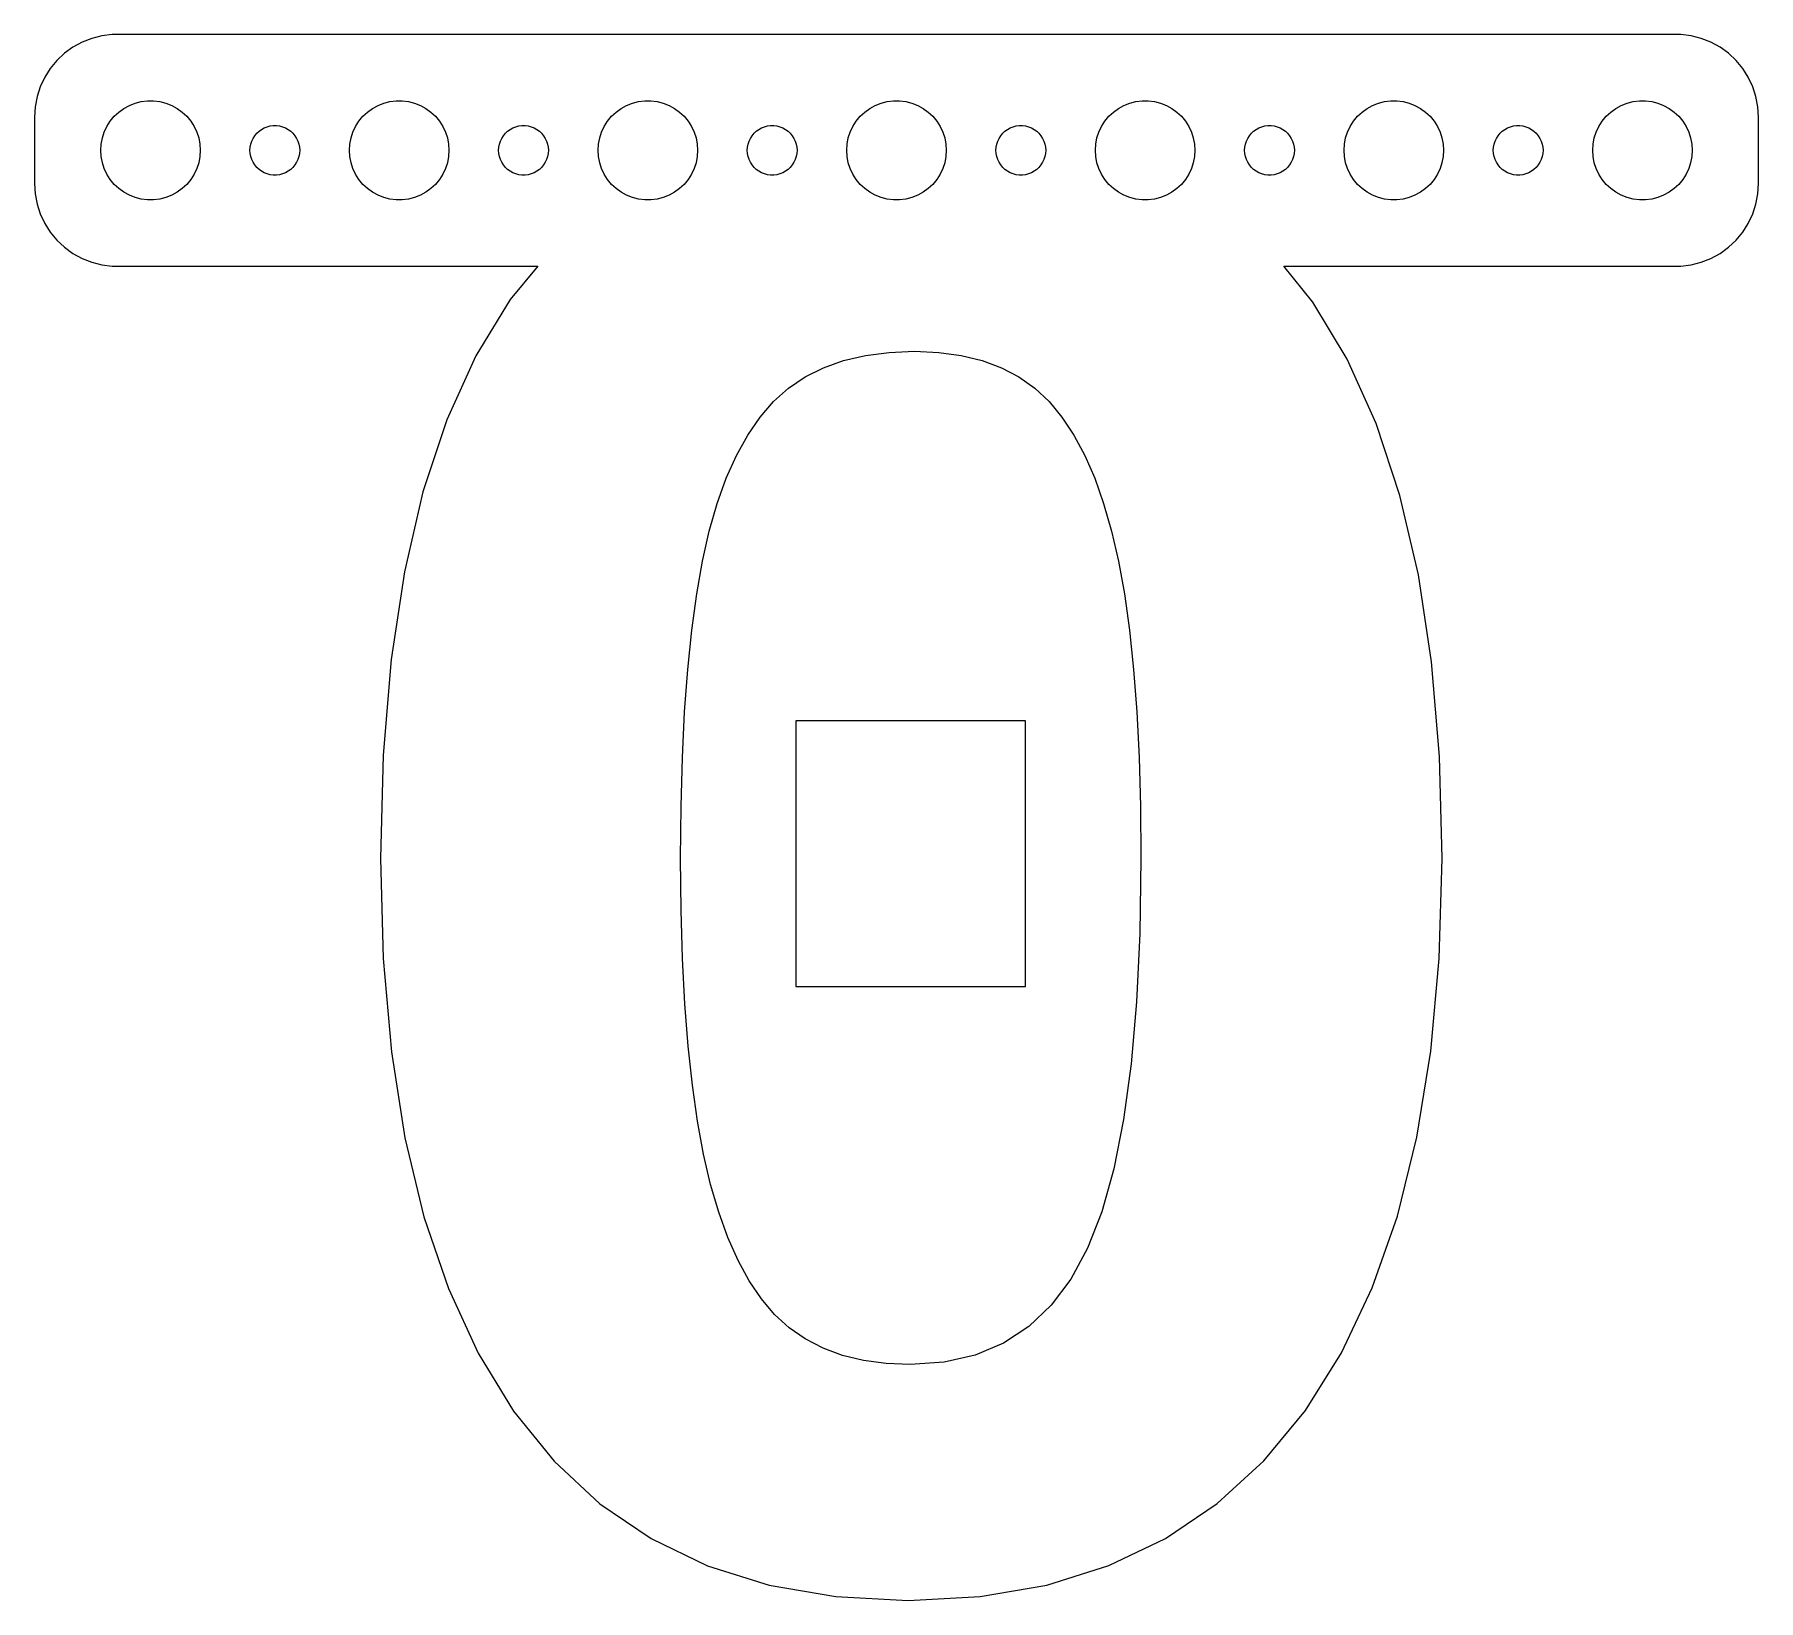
# Model space of a CAD drawing. Header units: metres. Extents: x -52 to 52, y -88 to 7.
import ezdxf

# ---------------------------------------------------------------- set-up
doc = ezdxf.new("R2010")
doc.units = ezdxf.units.M

msp = doc.modelspace()

# ---------------------------------------------------------------- linework, layer by layer
for p, q in [((-49.1289, 6.52412), (-49.6791, 6.22163)), ((-48.5451, 6.75528), (-49.1289, 6.52412)), ((-47.9369, 6.91142), (-48.5451, 6.75528)), ((-47.3139, 6.99013), (-47.9369, 6.91142)), ((47.3139, 6.99013), (-47.3139, 6.99013)), ((47.9369, 6.91142), (47.3139, 6.99013)), ((48.5451, 6.75528), (47.9369, 6.91142)), ((49.1289, 6.52412), (48.5451, 6.75528)), ((49.6791, 6.22163), (49.1289, 6.52412)), ((-50.6448, 5.42273), (-51.0451, 4.93892)), ((-50.1871, 5.85255), (-50.6448, 5.42273)), ((-49.6791, 6.22163), (-50.1871, 5.85255)), ((50.1871, 5.85255), (49.6791, 6.22163)), ((50.6448, 5.42273), (50.1871, 5.85255)), ((51.0451, 4.93892), (50.6448, 5.42273)), ((-51.3815, 4.40877), (-51.6489, 3.84062)), ((-51.0451, 4.93892), (-51.3815, 4.40877)), ((51.3815, 4.40877), (51.0451, 4.93892)), ((51.6489, 3.84062), (51.3815, 4.40877)), ((-51.8429, 3.24344), (-51.9606, 2.62666)), ((-51.6489, 3.84062), (-51.8429, 3.24344)), ((51.8429, 3.24344), (51.6489, 3.84062)), ((51.9606, 2.62666), (51.8429, 3.24344)), ((-51.9606, 2.62666), (-52, 2)), ((-47.1869, 2.05363), (-46.9123, 2.31154)), ((-46.9123, 2.31154), (-46.6075, 2.53297)), ((-46.6075, 2.53297), (-46.2773, 2.71448)), ((-46.2773, 2.71448), (-45.927, 2.85316)), ((-45.927, 2.85316), (-45.5621, 2.94685)), ((-45.5621, 2.94685), (-45.1884, 2.99408)), ((-45.1884, 2.99408), (-44.8116, 2.99408)), ((-44.8116, 2.99408), (-44.4379, 2.94685)), ((-44.4379, 2.94685), (-44.0729, 2.85316)), ((-44.0729, 2.85316), (-43.7227, 2.71448)), ((-43.7227, 2.71448), (-43.3925, 2.53297)), ((-43.3925, 2.53297), (-43.0877, 2.31154)), ((-43.0877, 2.31154), (-42.8131, 2.05363)), ((-32.1869, 2.05363), (-31.9123, 2.31154)), ((-31.9123, 2.31154), (-31.6075, 2.53297)), ((-31.6075, 2.53297), (-31.2773, 2.71448)), ((-31.2773, 2.71448), (-30.927, 2.85316)), ((-30.927, 2.85316), (-30.5621, 2.94685)), ((-30.5621, 2.94685), (-30.1884, 2.99408)), ((-30.1884, 2.99408), (-29.8116, 2.99408)), ((-29.8116, 2.99408), (-29.4379, 2.94685)), ((-29.4379, 2.94685), (-29.0729, 2.85316)), ((-29.0729, 2.85316), (-28.7227, 2.71448)), ((-28.7227, 2.71448), (-28.3925, 2.53297)), ((-28.3925, 2.53297), (-28.0877, 2.31154)), ((-28.0877, 2.31154), (-27.8131, 2.05363)), ((-17.1869, 2.05363), (-16.9123, 2.31154)), ((-16.9123, 2.31154), (-16.6075, 2.53297)), ((-16.6075, 2.53297), (-16.2773, 2.71448)), ((-16.2773, 2.71448), (-15.927, 2.85316)), ((-15.927, 2.85316), (-15.5621, 2.94685)), ((-15.5621, 2.94685), (-15.1884, 2.99408)), ((-15.1884, 2.99408), (-14.8116, 2.99408)), ((-14.8116, 2.99408), (-14.4379, 2.94685)), ((-14.4379, 2.94685), (-14.0729, 2.85316)), ((-14.0729, 2.85316), (-13.7227, 2.71448)), ((-13.7227, 2.71448), (-13.3925, 2.53297)), ((-13.3925, 2.53297), (-13.0877, 2.31154)), ((-13.0877, 2.31154), (-12.8131, 2.05363)), ((-2.1869, 2.05363), (-1.91226, 2.31154)), ((-1.91226, 2.31154), (-1.60747, 2.53297)), ((-1.60747, 2.53297), (-1.27733, 2.71448)), ((-1.27733, 2.71448), (-0.927048, 2.85316)), ((-0.927048, 2.85316), (-0.562134, 2.94685)), ((-0.562134, 2.94685), (-0.18837, 2.99408)), ((-0.18837, 2.99408), (0.18837, 2.99408)), ((0.18837, 2.99408), (0.562134, 2.94685)), ((0.562134, 2.94685), (0.927048, 2.85316)), ((0.927048, 2.85316), (1.27733, 2.71448)), ((1.27733, 2.71448), (1.60747, 2.53297)), ((1.60747, 2.53297), (1.91226, 2.31154)), ((1.91226, 2.31154), (2.1869, 2.05363)), ((12.8131, 2.05363), (13.0877, 2.31154)), ((13.0877, 2.31154), (13.3925, 2.53297)), ((13.3925, 2.53297), (13.7227, 2.71448)), ((13.7227, 2.71448), (14.0729, 2.85316)), ((14.0729, 2.85316), (14.4379, 2.94685)), ((14.4379, 2.94685), (14.8116, 2.99408)), ((14.8116, 2.99408), (15.1884, 2.99408)), ((15.1884, 2.99408), (15.5621, 2.94685)), ((15.5621, 2.94685), (15.927, 2.85316)), ((15.927, 2.85316), (16.2773, 2.71448)), ((16.2773, 2.71448), (16.6075, 2.53297)), ((16.6075, 2.53297), (16.9123, 2.31154)), ((16.9123, 2.31154), (17.1869, 2.05363)), ((27.8131, 2.05363), (28.0877, 2.31154)), ((28.0877, 2.31154), (28.3925, 2.53297)), ((28.3925, 2.53297), (28.7227, 2.71448)), ((28.7227, 2.71448), (29.0729, 2.85316)), ((29.0729, 2.85316), (29.4379, 2.94685)), ((29.4379, 2.94685), (29.8116, 2.99408)), ((29.8116, 2.99408), (30.1884, 2.99408)), ((30.1884, 2.99408), (30.5621, 2.94685)), ((30.5621, 2.94685), (30.927, 2.85316)), ((30.927, 2.85316), (31.2773, 2.71448)), ((31.2773, 2.71448), (31.6075, 2.53297)), ((31.6075, 2.53297), (31.9123, 2.31154)), ((31.9123, 2.31154), (32.1869, 2.05363)), ((42.8131, 2.05363), (43.0877, 2.31154)), ((43.0877, 2.31154), (43.3925, 2.53297)), ((43.3925, 2.53297), (43.7227, 2.71448)), ((43.7227, 2.71448), (44.0729, 2.85316)), ((44.0729, 2.85316), (44.4379, 2.94685)), ((44.4379, 2.94685), (44.8116, 2.99408)), ((44.8116, 2.99408), (45.1884, 2.99408)), ((45.1884, 2.99408), (45.5621, 2.94685)), ((45.5621, 2.94685), (45.927, 2.85316)), ((45.927, 2.85316), (46.2773, 2.71448)), ((46.2773, 2.71448), (46.6075, 2.53297)), ((46.6075, 2.53297), (46.9123, 2.31154)), ((46.9123, 2.31154), (47.1869, 2.05363)), ((52, 2), (51.9606, 2.62666)), ((-52, 2), (-52, -2)), ((-47.9057, 0.746063), (-47.7893, 1.10437)), ((-47.7893, 1.10437), (-47.6289, 1.44525)), ((-47.6289, 1.44525), (-47.427, 1.76335)), ((-47.427, 1.76335), (-47.1869, 2.05363)), ((-42.8131, 2.05363), (-42.5729, 1.76335)), ((-42.5729, 1.76335), (-42.3711, 1.44525)), ((-42.3711, 1.44525), (-42.2107, 1.10437)), ((-42.2107, 1.10437), (-42.0942, 0.746063)), ((-38.5934, 1.02681), (-38.4561, 1.15576)), ((-38.4561, 1.15576), (-38.3037, 1.26648)), ((-38.3037, 1.26648), (-38.1387, 1.35724)), ((-38.1387, 1.35724), (-37.9635, 1.42657)), ((-37.9635, 1.42657), (-37.7811, 1.47342)), ((-37.7811, 1.47342), (-37.5942, 1.49704)), ((-37.5942, 1.49704), (-37.4058, 1.49704)), ((-37.4058, 1.49704), (-37.2189, 1.47342)), ((-37.2189, 1.47342), (-37.0365, 1.42657)), ((-37.0365, 1.42657), (-36.8613, 1.35724)), ((-36.8613, 1.35724), (-36.6963, 1.26648)), ((-36.6963, 1.26648), (-36.5439, 1.15576)), ((-36.5439, 1.15576), (-36.4065, 1.02681)), ((-32.9057, 0.746063), (-32.7893, 1.10437)), ((-32.7893, 1.10437), (-32.6289, 1.44525)), ((-32.6289, 1.44525), (-32.427, 1.76335)), ((-32.427, 1.76335), (-32.1869, 2.05363)), ((-27.8131, 2.05363), (-27.5729, 1.76335)), ((-27.5729, 1.76335), (-27.3711, 1.44525)), ((-27.3711, 1.44525), (-27.2107, 1.10437)), ((-27.2107, 1.10437), (-27.0942, 0.746063)), ((-23.5934, 1.02681), (-23.4561, 1.15576)), ((-23.4561, 1.15576), (-23.3037, 1.26648)), ((-23.3037, 1.26648), (-23.1387, 1.35724)), ((-23.1387, 1.35724), (-22.9635, 1.42657)), ((-22.9635, 1.42657), (-22.7811, 1.47342)), ((-22.7811, 1.47342), (-22.5942, 1.49704)), ((-22.5942, 1.49704), (-22.4058, 1.49704)), ((-22.4058, 1.49704), (-22.2189, 1.47342)), ((-22.2189, 1.47342), (-22.0365, 1.42657)), ((-22.0365, 1.42657), (-21.8613, 1.35724)), ((-21.8613, 1.35724), (-21.6963, 1.26648)), ((-21.6963, 1.26648), (-21.5439, 1.15576)), ((-21.5439, 1.15576), (-21.4065, 1.02681)), ((-17.9057, 0.746063), (-17.7893, 1.10437)), ((-17.7893, 1.10437), (-17.6289, 1.44525)), ((-17.6289, 1.44525), (-17.427, 1.76335)), ((-17.427, 1.76335), (-17.1869, 2.05363)), ((-12.8131, 2.05363), (-12.5729, 1.76335)), ((-12.5729, 1.76335), (-12.3711, 1.44525)), ((-12.3711, 1.44525), (-12.2107, 1.10437)), ((-12.2107, 1.10437), (-12.0942, 0.746063)), ((-8.59344, 1.02681), (-8.45613, 1.15576)), ((-8.45613, 1.15576), (-8.30373, 1.26648)), ((-8.30373, 1.26648), (-8.13866, 1.35724)), ((-8.13866, 1.35724), (-7.96352, 1.42657)), ((-7.96352, 1.42657), (-7.78107, 1.47342)), ((-7.78107, 1.47342), (-7.59418, 1.49704)), ((-7.59418, 1.49704), (-7.40581, 1.49704)), ((-7.40581, 1.49704), (-7.21892, 1.47342)), ((-7.21892, 1.47342), (-7.03647, 1.42657)), ((-7.03647, 1.42657), (-6.86133, 1.35724)), ((-6.86133, 1.35724), (-6.69626, 1.26648)), ((-6.69626, 1.26648), (-6.54385, 1.15576)), ((-6.54385, 1.15576), (-6.40654, 1.02681)), ((-2.90575, 0.746063), (-2.78932, 1.10437)), ((-2.78932, 1.10437), (-2.62891, 1.44525)), ((-2.62891, 1.44525), (-2.42705, 1.76335)), ((-2.42705, 1.76335), (-2.1869, 2.05363)), ((2.1869, 2.05363), (2.42705, 1.76335)), ((2.42705, 1.76335), (2.62891, 1.44525)), ((2.62891, 1.44525), (2.78932, 1.10437)), ((2.78932, 1.10437), (2.90575, 0.746063)), ((6.40654, 1.02681), (6.54385, 1.15576)), ((6.54385, 1.15576), (6.69626, 1.26648)), ((6.69626, 1.26648), (6.86133, 1.35724)), ((6.86133, 1.35724), (7.03647, 1.42657)), ((7.03647, 1.42657), (7.21892, 1.47342)), ((7.21892, 1.47342), (7.40581, 1.49704)), ((7.40581, 1.49704), (7.59418, 1.49704)), ((7.59418, 1.49704), (7.78107, 1.47342)), ((7.78107, 1.47342), (7.96352, 1.42657)), ((7.96352, 1.42657), (8.13866, 1.35724)), ((8.13866, 1.35724), (8.30373, 1.26648)), ((8.30373, 1.26648), (8.45613, 1.15576)), ((8.45613, 1.15576), (8.59344, 1.02681)), ((12.0942, 0.746063), (12.2107, 1.10437)), ((12.2107, 1.10437), (12.3711, 1.44525)), ((12.3711, 1.44525), (12.5729, 1.76335)), ((12.5729, 1.76335), (12.8131, 2.05363)), ((17.1869, 2.05363), (17.427, 1.76335)), ((17.427, 1.76335), (17.6289, 1.44525)), ((17.6289, 1.44525), (17.7893, 1.10437)), ((17.7893, 1.10437), (17.9057, 0.746063)), ((21.4065, 1.02681), (21.5439, 1.15576)), ((21.5439, 1.15576), (21.6963, 1.26648)), ((21.6963, 1.26648), (21.8613, 1.35724)), ((21.8613, 1.35724), (22.0365, 1.42657)), ((22.0365, 1.42657), (22.2189, 1.47342)), ((22.2189, 1.47342), (22.4058, 1.49704)), ((22.4058, 1.49704), (22.5942, 1.49704)), ((22.5942, 1.49704), (22.7811, 1.47342)), ((22.7811, 1.47342), (22.9635, 1.42657)), ((22.9635, 1.42657), (23.1387, 1.35724)), ((23.1387, 1.35724), (23.3037, 1.26648)), ((23.3037, 1.26648), (23.4561, 1.15576)), ((23.4561, 1.15576), (23.5934, 1.02681)), ((27.0942, 0.746063), (27.2107, 1.10437)), ((27.2107, 1.10437), (27.3711, 1.44525)), ((27.3711, 1.44525), (27.5729, 1.76335)), ((27.5729, 1.76335), (27.8131, 2.05363)), ((32.1869, 2.05363), (32.427, 1.76335)), ((32.427, 1.76335), (32.6289, 1.44525)), ((32.6289, 1.44525), (32.7893, 1.10437)), ((32.7893, 1.10437), (32.9057, 0.746063)), ((36.4065, 1.02681), (36.5439, 1.15576)), ((36.5439, 1.15576), (36.6963, 1.26648)), ((36.6963, 1.26648), (36.8613, 1.35724)), ((36.8613, 1.35724), (37.0365, 1.42657)), ((37.0365, 1.42657), (37.2189, 1.47342)), ((37.2189, 1.47342), (37.4058, 1.49704)), ((37.4058, 1.49704), (37.5942, 1.49704)), ((37.5942, 1.49704), (37.7811, 1.47342)), ((37.7811, 1.47342), (37.9635, 1.42657)), ((37.9635, 1.42657), (38.1387, 1.35724)), ((38.1387, 1.35724), (38.3037, 1.26648)), ((38.3037, 1.26648), (38.4561, 1.15576)), ((38.4561, 1.15576), (38.5934, 1.02681)), ((42.0942, 0.746063), (42.2107, 1.10437)), ((42.2107, 1.10437), (42.3711, 1.44525)), ((42.3711, 1.44525), (42.5729, 1.76335)), ((42.5729, 1.76335), (42.8131, 2.05363)), ((47.1869, 2.05363), (47.427, 1.76335)), ((47.427, 1.76335), (47.6289, 1.44525)), ((47.6289, 1.44525), (47.7893, 1.10437)), ((47.7893, 1.10437), (47.9057, 0.746063)), ((52, -2), (52, 2)), ((-48, 0), (-47.9763, 0.375992)), ((-47.9763, -0.375992), (-48, 0)), ((-47.9763, 0.375992), (-47.9057, 0.746063)), ((-42.0942, 0.746063), (-42.0237, 0.375992)), ((-42.0237, 0.375992), (-42, 0)), ((-42, 0), (-42.0237, -0.375992)), ((-39, 0), (-38.9882, 0.187988)), ((-38.9882, -0.187988), (-39, 0)), ((-38.9882, 0.187988), (-38.9529, 0.373032)), ((-38.9529, 0.373032), (-38.8947, 0.552185)), ((-38.8947, 0.552185), (-38.8145, 0.722626)), ((-38.8145, 0.722626), (-38.7135, 0.881668)), ((-38.7135, 0.881668), (-38.5934, 1.02681)), ((-36.4065, 1.02681), (-36.2865, 0.881668)), ((-36.2865, 0.881668), (-36.1855, 0.722626)), ((-36.1855, 0.722626), (-36.1053, 0.552185)), ((-36.1053, 0.552185), (-36.0471, 0.373032)), ((-36.0471, 0.373032), (-36.0118, 0.187988)), ((-36.0118, 0.187988), (-36, 0)), ((-36, 0), (-36.0118, -0.187988)), ((-33, 0), (-32.9763, 0.375992)), ((-32.9763, -0.375992), (-33, 0)), ((-32.9763, 0.375992), (-32.9057, 0.746063)), ((-27.0942, 0.746063), (-27.0237, 0.375992)), ((-27.0237, 0.375992), (-27, 0)), ((-27, 0), (-27.0237, -0.375992)), ((-24, 0), (-23.9882, 0.187988)), ((-23.9882, -0.187988), (-24, 0)), ((-23.9882, 0.187988), (-23.9529, 0.373032)), ((-23.9529, 0.373032), (-23.8947, 0.552185)), ((-23.8947, 0.552185), (-23.8145, 0.722626)), ((-23.8145, 0.722626), (-23.7135, 0.881668)), ((-23.7135, 0.881668), (-23.5934, 1.02681)), ((-21.4065, 1.02681), (-21.2865, 0.881668)), ((-21.2865, 0.881668), (-21.1855, 0.722626)), ((-21.1855, 0.722626), (-21.1053, 0.552185)), ((-21.1053, 0.552185), (-21.0471, 0.373032)), ((-21.0471, 0.373032), (-21.0118, 0.187988)), ((-21.0118, 0.187988), (-21, 0)), ((-21, 0), (-21.0118, -0.187988)), ((-18, 0), (-17.9763, 0.375992)), ((-17.9763, -0.375992), (-18, 0)), ((-17.9763, 0.375992), (-17.9057, 0.746063)), ((-12.0942, 0.746063), (-12.0237, 0.375992)), ((-12.0237, 0.375992), (-12, 0)), ((-12, 0), (-12.0237, -0.375992)), ((-9, 0), (-8.98816, 0.187988)), ((-8.98816, -0.187988), (-9, 0)), ((-8.98816, 0.187988), (-8.95287, 0.373032)), ((-8.95287, 0.373032), (-8.89465, 0.552185)), ((-8.89465, 0.552185), (-8.81445, 0.722626)), ((-8.81445, 0.722626), (-8.71352, 0.881668)), ((-8.71352, 0.881668), (-8.59344, 1.02681)), ((-6.40654, 1.02681), (-6.28647, 0.881668)), ((-6.28647, 0.881668), (-6.18553, 0.722626)), ((-6.18553, 0.722626), (-6.10533, 0.552185)), ((-6.10533, 0.552185), (-6.04712, 0.373032)), ((-6.04712, 0.373032), (-6.01183, 0.187988)), ((-6.01183, 0.187988), (-6, 0)), ((-6, 0), (-6.01183, -0.187988)), ((-3, 0), (-2.97633, 0.375992)), ((-2.97633, -0.375992), (-3, 0)), ((-2.97633, 0.375992), (-2.90575, 0.746063)), ((2.90575, 0.746063), (2.97633, 0.375992)), ((2.97633, 0.375992), (3, 0)), ((3, 0), (2.97633, -0.375992)), ((6, 0), (6.01183, 0.187988)), ((6.01183, -0.187988), (6, 0)), ((6.01183, 0.187988), (6.04712, 0.373032)), ((6.04712, 0.373032), (6.10533, 0.552185)), ((6.10533, 0.552185), (6.18553, 0.722626)), ((6.18553, 0.722626), (6.28647, 0.881668)), ((6.28647, 0.881668), (6.40654, 1.02681)), ((8.59344, 1.02681), (8.71352, 0.881668)), ((8.71352, 0.881668), (8.81445, 0.722626)), ((8.81445, 0.722626), (8.89465, 0.552185)), ((8.89465, 0.552185), (8.95287, 0.373032)), ((8.95287, 0.373032), (8.98816, 0.187988)), ((8.98816, 0.187988), (9, 0)), ((9, 0), (8.98816, -0.187988)), ((12, 0), (12.0237, 0.375992)), ((12.0237, -0.375992), (12, 0)), ((12.0237, 0.375992), (12.0942, 0.746063)), ((17.9057, 0.746063), (17.9763, 0.375992)), ((17.9763, 0.375992), (18, 0)), ((18, 0), (17.9763, -0.375992)), ((21, 0), (21.0118, 0.187988)), ((21.0118, -0.187988), (21, 0)), ((21.0118, 0.187988), (21.0471, 0.373032)), ((21.0471, 0.373032), (21.1053, 0.552185)), ((21.1053, 0.552185), (21.1855, 0.722626)), ((21.1855, 0.722626), (21.2865, 0.881668)), ((21.2865, 0.881668), (21.4065, 1.02681)), ((23.5934, 1.02681), (23.7135, 0.881668)), ((23.7135, 0.881668), (23.8145, 0.722626)), ((23.8145, 0.722626), (23.8947, 0.552185)), ((23.8947, 0.552185), (23.9529, 0.373032)), ((23.9529, 0.373032), (23.9882, 0.187988)), ((23.9882, 0.187988), (24, 0)), ((24, 0), (23.9882, -0.187988)), ((27, 0), (27.0237, 0.375992)), ((27.0237, -0.375992), (27, 0)), ((27.0237, 0.375992), (27.0942, 0.746063)), ((32.9057, 0.746063), (32.9763, 0.375992)), ((32.9763, 0.375992), (33, 0)), ((33, 0), (32.9763, -0.375992)), ((36, 0), (36.0118, 0.187988)), ((36.0118, -0.187988), (36, 0)), ((36.0118, 0.187988), (36.0471, 0.373032)), ((36.0471, 0.373032), (36.1053, 0.552185)), ((36.1053, 0.552185), (36.1855, 0.722626)), ((36.1855, 0.722626), (36.2865, 0.881668)), ((36.2865, 0.881668), (36.4065, 1.02681)), ((38.5934, 1.02681), (38.7135, 0.881668)), ((38.7135, 0.881668), (38.8145, 0.722626)), ((38.8145, 0.722626), (38.8947, 0.552185)), ((38.8947, 0.552185), (38.9529, 0.373032)), ((38.9529, 0.373032), (38.9882, 0.187988)), ((38.9882, 0.187988), (39, 0)), ((39, 0), (38.9882, -0.187988)), ((42, 0), (42.0237, 0.375992)), ((42.0237, -0.375992), (42, 0)), ((42.0237, 0.375992), (42.0942, 0.746063)), ((47.9057, 0.746063), (47.9763, 0.375992)), ((47.9763, 0.375992), (48, 0)), ((48, 0), (47.9763, -0.375992)), ((-47.9057, -0.746063), (-47.9763, -0.375992)), ((-47.7893, -1.10437), (-47.9057, -0.746063)), ((-42.0942, -0.746063), (-42.2107, -1.10437)), ((-42.0237, -0.375992), (-42.0942, -0.746063)), ((-38.9529, -0.373032), (-38.9882, -0.187988)), ((-38.8947, -0.552185), (-38.9529, -0.373032)), ((-38.8145, -0.722626), (-38.8947, -0.552185)), ((-38.7135, -0.881668), (-38.8145, -0.722626)), ((-38.5934, -1.02681), (-38.7135, -0.881668)), ((-38.4561, -1.15576), (-38.5934, -1.02681)), ((-36.4065, -1.02681), (-36.5439, -1.15576)), ((-36.2865, -0.881668), (-36.4065, -1.02681)), ((-36.1855, -0.722626), (-36.2865, -0.881668)), ((-36.1053, -0.552185), (-36.1855, -0.722626)), ((-36.0471, -0.373032), (-36.1053, -0.552185)), ((-36.0118, -0.187988), (-36.0471, -0.373032)), ((-32.9057, -0.746063), (-32.9763, -0.375992)), ((-32.7893, -1.10437), (-32.9057, -0.746063)), ((-27.0942, -0.746063), (-27.2107, -1.10437)), ((-27.0237, -0.375992), (-27.0942, -0.746063)), ((-23.9529, -0.373032), (-23.9882, -0.187988)), ((-23.8947, -0.552185), (-23.9529, -0.373032)), ((-23.8145, -0.722626), (-23.8947, -0.552185)), ((-23.7135, -0.881668), (-23.8145, -0.722626)), ((-23.5934, -1.02681), (-23.7135, -0.881668)), ((-23.4561, -1.15576), (-23.5934, -1.02681)), ((-21.4065, -1.02681), (-21.5439, -1.15576)), ((-21.2865, -0.881668), (-21.4065, -1.02681)), ((-21.1855, -0.722626), (-21.2865, -0.881668)), ((-21.1053, -0.552185), (-21.1855, -0.722626)), ((-21.0471, -0.373032), (-21.1053, -0.552185)), ((-21.0118, -0.187988), (-21.0471, -0.373032)), ((-17.9057, -0.746063), (-17.9763, -0.375992)), ((-17.7893, -1.10437), (-17.9057, -0.746063)), ((-12.0942, -0.746063), (-12.2107, -1.10437)), ((-12.0237, -0.375992), (-12.0942, -0.746063)), ((-8.95287, -0.373032), (-8.98816, -0.187988)), ((-8.89465, -0.552185), (-8.95287, -0.373032)), ((-8.81445, -0.722626), (-8.89465, -0.552185)), ((-8.71352, -0.881668), (-8.81445, -0.722626)), ((-8.59344, -1.02681), (-8.71352, -0.881668)), ((-8.45613, -1.15576), (-8.59344, -1.02681)), ((-6.40654, -1.02681), (-6.54385, -1.15576)), ((-6.28647, -0.881668), (-6.40654, -1.02681)), ((-6.18553, -0.722626), (-6.28647, -0.881668)), ((-6.10533, -0.552185), (-6.18553, -0.722626)), ((-6.04712, -0.373032), (-6.10533, -0.552185)), ((-6.01183, -0.187988), (-6.04712, -0.373032)), ((-2.90575, -0.746063), (-2.97633, -0.375992)), ((-2.78932, -1.10437), (-2.90575, -0.746063)), ((2.90575, -0.746063), (2.78932, -1.10437)), ((2.97633, -0.375992), (2.90575, -0.746063)), ((6.04712, -0.373032), (6.01183, -0.187988)), ((6.10533, -0.552185), (6.04712, -0.373032)), ((6.18553, -0.722626), (6.10533, -0.552185)), ((6.28647, -0.881668), (6.18553, -0.722626)), ((6.40654, -1.02681), (6.28647, -0.881668)), ((6.54385, -1.15576), (6.40654, -1.02681)), ((8.59344, -1.02681), (8.45613, -1.15576)), ((8.71352, -0.881668), (8.59344, -1.02681)), ((8.81445, -0.722626), (8.71352, -0.881668)), ((8.89465, -0.552185), (8.81445, -0.722626)), ((8.95287, -0.373032), (8.89465, -0.552185)), ((8.98816, -0.187988), (8.95287, -0.373032)), ((12.0942, -0.746063), (12.0237, -0.375992)), ((12.2107, -1.10437), (12.0942, -0.746063)), ((17.9057, -0.746063), (17.7893, -1.10437)), ((17.9763, -0.375992), (17.9057, -0.746063)), ((21.0471, -0.373032), (21.0118, -0.187988)), ((21.1053, -0.552185), (21.0471, -0.373032)), ((21.1855, -0.722626), (21.1053, -0.552185)), ((21.2865, -0.881668), (21.1855, -0.722626)), ((21.4065, -1.02681), (21.2865, -0.881668)), ((21.5439, -1.15576), (21.4065, -1.02681)), ((23.5934, -1.02681), (23.4561, -1.15576)), ((23.7135, -0.881668), (23.5934, -1.02681)), ((23.8145, -0.722626), (23.7135, -0.881668)), ((23.8947, -0.552185), (23.8145, -0.722626)), ((23.9529, -0.373032), (23.8947, -0.552185)), ((23.9882, -0.187988), (23.9529, -0.373032)), ((27.0942, -0.746063), (27.0237, -0.375992)), ((27.2107, -1.10437), (27.0942, -0.746063)), ((32.9057, -0.746063), (32.7893, -1.10437)), ((32.9763, -0.375992), (32.9057, -0.746063)), ((36.0471, -0.373032), (36.0118, -0.187988)), ((36.1053, -0.552185), (36.0471, -0.373032)), ((36.1855, -0.722626), (36.1053, -0.552185)), ((36.2865, -0.881668), (36.1855, -0.722626)), ((36.4065, -1.02681), (36.2865, -0.881668)), ((36.5439, -1.15576), (36.4065, -1.02681)), ((38.5934, -1.02681), (38.4561, -1.15576)), ((38.7135, -0.881668), (38.5934, -1.02681)), ((38.8145, -0.722626), (38.7135, -0.881668)), ((38.8947, -0.552185), (38.8145, -0.722626)), ((38.9529, -0.373032), (38.8947, -0.552185)), ((38.9882, -0.187988), (38.9529, -0.373032)), ((42.0942, -0.746063), (42.0237, -0.375992)), ((42.2107, -1.10437), (42.0942, -0.746063)), ((47.9057, -0.746063), (47.7893, -1.10437)), ((47.9763, -0.375992), (47.9057, -0.746063)), ((-52, -2), (-51.9606, -2.62666)), ((-47.6289, -1.44525), (-47.7893, -1.10437)), ((-47.427, -1.76335), (-47.6289, -1.44525)), ((-47.1869, -2.05363), (-47.427, -1.76335)), ((-46.9123, -2.31154), (-47.1869, -2.05363)), ((-42.8131, -2.05363), (-43.0877, -2.31154)), ((-42.5729, -1.76335), (-42.8131, -2.05363)), ((-42.3711, -1.44525), (-42.5729, -1.76335)), ((-42.2107, -1.10437), (-42.3711, -1.44525)), ((-38.3037, -1.26648), (-38.4561, -1.15576)), ((-38.1387, -1.35724), (-38.3037, -1.26648)), ((-37.9635, -1.42657), (-38.1387, -1.35724)), ((-37.7811, -1.47342), (-37.9635, -1.42657)), ((-37.5942, -1.49704), (-37.7811, -1.47342)), ((-37.4058, -1.49704), (-37.5942, -1.49704)), ((-37.2189, -1.47342), (-37.4058, -1.49704)), ((-37.0365, -1.42657), (-37.2189, -1.47342)), ((-36.8613, -1.35724), (-37.0365, -1.42657)), ((-36.6963, -1.26648), (-36.8613, -1.35724)), ((-36.5439, -1.15576), (-36.6963, -1.26648)), ((-32.6289, -1.44525), (-32.7893, -1.10437)), ((-32.427, -1.76335), (-32.6289, -1.44525)), ((-32.1869, -2.05363), (-32.427, -1.76335)), ((-31.9123, -2.31154), (-32.1869, -2.05363)), ((-27.8131, -2.05363), (-28.0877, -2.31154)), ((-27.5729, -1.76335), (-27.8131, -2.05363)), ((-27.3711, -1.44525), (-27.5729, -1.76335)), ((-27.2107, -1.10437), (-27.3711, -1.44525)), ((-23.3037, -1.26648), (-23.4561, -1.15576)), ((-23.1387, -1.35724), (-23.3037, -1.26648)), ((-22.9635, -1.42657), (-23.1387, -1.35724)), ((-22.7811, -1.47342), (-22.9635, -1.42657)), ((-22.5942, -1.49704), (-22.7811, -1.47342)), ((-22.4058, -1.49704), (-22.5942, -1.49704)), ((-22.2189, -1.47342), (-22.4058, -1.49704)), ((-22.0365, -1.42657), (-22.2189, -1.47342)), ((-21.8613, -1.35724), (-22.0365, -1.42657)), ((-21.6963, -1.26648), (-21.8613, -1.35724)), ((-21.5439, -1.15576), (-21.6963, -1.26648)), ((-17.6289, -1.44525), (-17.7893, -1.10437)), ((-17.427, -1.76335), (-17.6289, -1.44525)), ((-17.1869, -2.05363), (-17.427, -1.76335)), ((-16.9123, -2.31154), (-17.1869, -2.05363)), ((-12.8131, -2.05363), (-13.0877, -2.31154)), ((-12.5729, -1.76335), (-12.8131, -2.05363)), ((-12.3711, -1.44525), (-12.5729, -1.76335)), ((-12.2107, -1.10437), (-12.3711, -1.44525)), ((-8.30373, -1.26648), (-8.45613, -1.15576)), ((-8.13866, -1.35724), (-8.30373, -1.26648)), ((-7.96352, -1.42657), (-8.13866, -1.35724)), ((-7.78107, -1.47342), (-7.96352, -1.42657)), ((-7.59418, -1.49704), (-7.78107, -1.47342)), ((-7.40581, -1.49704), (-7.59418, -1.49704)), ((-7.21892, -1.47342), (-7.40581, -1.49704)), ((-7.03647, -1.42657), (-7.21892, -1.47342)), ((-6.86133, -1.35724), (-7.03647, -1.42657)), ((-6.69626, -1.26648), (-6.86133, -1.35724)), ((-6.54385, -1.15576), (-6.69626, -1.26648)), ((-2.62891, -1.44525), (-2.78932, -1.10437)), ((-2.42705, -1.76335), (-2.62891, -1.44525)), ((-2.1869, -2.05363), (-2.42705, -1.76335)), ((-1.91226, -2.31154), (-2.1869, -2.05363)), ((2.1869, -2.05363), (1.91226, -2.31154)), ((2.42705, -1.76335), (2.1869, -2.05363)), ((2.62891, -1.44525), (2.42705, -1.76335)), ((2.78932, -1.10437), (2.62891, -1.44525)), ((6.69626, -1.26648), (6.54385, -1.15576)), ((6.86133, -1.35724), (6.69626, -1.26648)), ((7.03647, -1.42657), (6.86133, -1.35724)), ((7.21892, -1.47342), (7.03647, -1.42657)), ((7.40581, -1.49704), (7.21892, -1.47342)), ((7.59418, -1.49704), (7.40581, -1.49704)), ((7.78107, -1.47342), (7.59418, -1.49704)), ((7.96352, -1.42657), (7.78107, -1.47342)), ((8.13866, -1.35724), (7.96352, -1.42657)), ((8.30373, -1.26648), (8.13866, -1.35724)), ((8.45613, -1.15576), (8.30373, -1.26648)), ((12.3711, -1.44525), (12.2107, -1.10437)), ((12.5729, -1.76335), (12.3711, -1.44525)), ((12.8131, -2.05363), (12.5729, -1.76335)), ((13.0877, -2.31154), (12.8131, -2.05363)), ((17.1869, -2.05363), (16.9123, -2.31154)), ((17.427, -1.76335), (17.1869, -2.05363)), ((17.6289, -1.44525), (17.427, -1.76335)), ((17.7893, -1.10437), (17.6289, -1.44525)), ((21.6963, -1.26648), (21.5439, -1.15576)), ((21.8613, -1.35724), (21.6963, -1.26648)), ((22.0365, -1.42657), (21.8613, -1.35724)), ((22.2189, -1.47342), (22.0365, -1.42657)), ((22.4058, -1.49704), (22.2189, -1.47342)), ((22.5942, -1.49704), (22.4058, -1.49704)), ((22.7811, -1.47342), (22.5942, -1.49704)), ((22.9635, -1.42657), (22.7811, -1.47342)), ((23.1387, -1.35724), (22.9635, -1.42657)), ((23.3037, -1.26648), (23.1387, -1.35724)), ((23.4561, -1.15576), (23.3037, -1.26648)), ((27.3711, -1.44525), (27.2107, -1.10437)), ((27.5729, -1.76335), (27.3711, -1.44525)), ((27.8131, -2.05363), (27.5729, -1.76335)), ((28.0877, -2.31154), (27.8131, -2.05363)), ((32.1869, -2.05363), (31.9123, -2.31154)), ((32.427, -1.76335), (32.1869, -2.05363)), ((32.6289, -1.44525), (32.427, -1.76335)), ((32.7893, -1.10437), (32.6289, -1.44525)), ((36.6963, -1.26648), (36.5439, -1.15576)), ((36.8613, -1.35724), (36.6963, -1.26648)), ((37.0365, -1.42657), (36.8613, -1.35724)), ((37.2189, -1.47342), (37.0365, -1.42657)), ((37.4058, -1.49704), (37.2189, -1.47342)), ((37.5942, -1.49704), (37.4058, -1.49704)), ((37.7811, -1.47342), (37.5942, -1.49704)), ((37.9635, -1.42657), (37.7811, -1.47342)), ((38.1387, -1.35724), (37.9635, -1.42657)), ((38.3037, -1.26648), (38.1387, -1.35724)), ((38.4561, -1.15576), (38.3037, -1.26648)), ((42.3711, -1.44525), (42.2107, -1.10437)), ((42.5729, -1.76335), (42.3711, -1.44525)), ((42.8131, -2.05363), (42.5729, -1.76335)), ((43.0877, -2.31154), (42.8131, -2.05363)), ((47.1869, -2.05363), (46.9123, -2.31154)), ((47.427, -1.76335), (47.1869, -2.05363)), ((47.6289, -1.44525), (47.427, -1.76335)), ((47.7893, -1.10437), (47.6289, -1.44525)), ((51.9606, -2.62666), (52, -2)), ((-51.9606, -2.62666), (-51.8429, -3.24344)), ((-46.6075, -2.53297), (-46.9123, -2.31154)), ((-46.2773, -2.71448), (-46.6075, -2.53297)), ((-45.927, -2.85316), (-46.2773, -2.71448)), ((-45.5621, -2.94685), (-45.927, -2.85316)), ((-45.1884, -2.99408), (-45.5621, -2.94685)), ((-44.8116, -2.99408), (-45.1884, -2.99408)), ((-44.4379, -2.94685), (-44.8116, -2.99408)), ((-44.0729, -2.85316), (-44.4379, -2.94685)), ((-43.7227, -2.71448), (-44.0729, -2.85316)), ((-43.3925, -2.53297), (-43.7227, -2.71448)), ((-43.0877, -2.31154), (-43.3925, -2.53297)), ((-31.6075, -2.53297), (-31.9123, -2.31154)), ((-31.2773, -2.71448), (-31.6075, -2.53297)), ((-30.927, -2.85316), (-31.2773, -2.71448)), ((-30.5621, -2.94685), (-30.927, -2.85316)), ((-30.1884, -2.99408), (-30.5621, -2.94685)), ((-29.8116, -2.99408), (-30.1884, -2.99408)), ((-29.4379, -2.94685), (-29.8116, -2.99408)), ((-29.0729, -2.85316), (-29.4379, -2.94685)), ((-28.7227, -2.71448), (-29.0729, -2.85316)), ((-28.3925, -2.53297), (-28.7227, -2.71448)), ((-28.0877, -2.31154), (-28.3925, -2.53297)), ((-16.6075, -2.53297), (-16.9123, -2.31154)), ((-16.2773, -2.71448), (-16.6075, -2.53297)), ((-15.927, -2.85316), (-16.2773, -2.71448)), ((-15.5621, -2.94685), (-15.927, -2.85316)), ((-15.1884, -2.99408), (-15.5621, -2.94685)), ((-14.8116, -2.99408), (-15.1884, -2.99408)), ((-14.4379, -2.94685), (-14.8116, -2.99408)), ((-14.0729, -2.85316), (-14.4379, -2.94685)), ((-13.7227, -2.71448), (-14.0729, -2.85316)), ((-13.3925, -2.53297), (-13.7227, -2.71448)), ((-13.0877, -2.31154), (-13.3925, -2.53297)), ((-1.60747, -2.53297), (-1.91226, -2.31154)), ((-1.27733, -2.71448), (-1.60747, -2.53297)), ((-0.927048, -2.85316), (-1.27733, -2.71448)), ((-0.562134, -2.94685), (-0.927048, -2.85316)), ((-0.18837, -2.99408), (-0.562134, -2.94685)), ((0.18837, -2.99408), (-0.18837, -2.99408)), ((0.562134, -2.94685), (0.18837, -2.99408)), ((0.927048, -2.85316), (0.562134, -2.94685)), ((1.27733, -2.71448), (0.927048, -2.85316)), ((1.60747, -2.53297), (1.27733, -2.71448)), ((1.91226, -2.31154), (1.60747, -2.53297)), ((13.3925, -2.53297), (13.0877, -2.31154)), ((13.7227, -2.71448), (13.3925, -2.53297)), ((14.0729, -2.85316), (13.7227, -2.71448)), ((14.4379, -2.94685), (14.0729, -2.85316)), ((14.8116, -2.99408), (14.4379, -2.94685)), ((15.1884, -2.99408), (14.8116, -2.99408)), ((15.5621, -2.94685), (15.1884, -2.99408)), ((15.927, -2.85316), (15.5621, -2.94685)), ((16.2773, -2.71448), (15.927, -2.85316)), ((16.6075, -2.53297), (16.2773, -2.71448)), ((16.9123, -2.31154), (16.6075, -2.53297)), ((28.3925, -2.53297), (28.0877, -2.31154)), ((28.7227, -2.71448), (28.3925, -2.53297)), ((29.0729, -2.85316), (28.7227, -2.71448)), ((29.4379, -2.94685), (29.0729, -2.85316)), ((29.8116, -2.99408), (29.4379, -2.94685)), ((30.1884, -2.99408), (29.8116, -2.99408)), ((30.5621, -2.94685), (30.1884, -2.99408)), ((30.927, -2.85316), (30.5621, -2.94685)), ((31.2773, -2.71448), (30.927, -2.85316)), ((31.6075, -2.53297), (31.2773, -2.71448)), ((31.9123, -2.31154), (31.6075, -2.53297)), ((43.3925, -2.53297), (43.0877, -2.31154)), ((43.7227, -2.71448), (43.3925, -2.53297)), ((44.0729, -2.85316), (43.7227, -2.71448)), ((44.4379, -2.94685), (44.0729, -2.85316)), ((44.8116, -2.99408), (44.4379, -2.94685)), ((45.1884, -2.99408), (44.8116, -2.99408)), ((45.5621, -2.94685), (45.1884, -2.99408)), ((45.927, -2.85316), (45.5621, -2.94685)), ((46.2773, -2.71448), (45.927, -2.85316)), ((46.6075, -2.53297), (46.2773, -2.71448)), ((46.9123, -2.31154), (46.6075, -2.53297)), ((51.8429, -3.24344), (51.9606, -2.62666)), ((-51.8429, -3.24344), (-51.6489, -3.84062)), ((-51.6489, -3.84062), (-51.3815, -4.40877)), ((51.3815, -4.40877), (51.6489, -3.84062)), ((51.6489, -3.84062), (51.8429, -3.24344)), ((-51.3815, -4.40877), (-51.0451, -4.93892)), ((-51.0451, -4.93892), (-50.6448, -5.42273)), ((50.6448, -5.42273), (51.0451, -4.93892)), ((51.0451, -4.93892), (51.3815, -4.40877)), ((-50.6448, -5.42273), (-50.1871, -5.85255)), ((-50.1871, -5.85255), (-49.6791, -6.22163)), ((-49.6791, -6.22163), (-49.1289, -6.52412)), ((49.1289, -6.52412), (49.6791, -6.22163)), ((49.6791, -6.22163), (50.1871, -5.85255)), ((50.1871, -5.85255), (50.6448, -5.42273)), ((-49.1289, -6.52412), (-48.5451, -6.75528)), ((-48.5451, -6.75528), (-47.9369, -6.91142)), ((-47.9369, -6.91142), (-47.3139, -6.99013)), ((-47.3139, -6.99013), (-21.6375, -6.99013)), ((-21.6375, -6.99013), (-23.2976, -9.00314)), ((25.1154, -9.16464), (23.363, -6.99013)), ((23.363, -6.99013), (47.3139, -6.99013)), ((47.3139, -6.99013), (47.9369, -6.91142)), ((47.9369, -6.91142), (48.5451, -6.75528)), ((48.5451, -6.75528), (49.1289, -6.52412)), ((-23.2976, -9.00314), (-25.3741, -12.3972)), ((27.1836, -12.5947), (25.1154, -9.16464)), ((-25.3741, -12.3972), (-27.1312, -16.2658)), ((-3.18945, -12.6838), (-1.86948, -12.3748)), ((-1.86948, -12.3748), (-0.444305, -12.1895)), ((-0.444305, -12.1895), (1.08606, -12.1277)), ((1.08606, -12.1277), (2.54549, -12.1895)), ((2.54549, -12.1895), (3.90495, -12.3748)), ((3.90495, -12.3748), (5.16446, -12.6838)), ((-5.51381, -13.6724), (-4.40424, -13.1163)), ((-4.40424, -13.1163), (-3.18945, -12.6838)), ((5.16446, -12.6838), (6.32401, -13.1163)), ((6.32401, -13.1163), (7.38359, -13.6724)), ((28.9337, -16.4796), (27.1836, -12.5947)), ((-7.41737, -15.1553), (-6.5182, -14.3521)), ((-6.5182, -14.3521), (-5.51381, -13.6724)), ((7.38359, -13.6724), (8.3432, -14.3521)), ((8.3432, -14.3521), (9.20285, -15.1553)), ((-8.23047, -16.0934), (-7.41737, -15.1553)), ((9.20285, -15.1553), (9.98256, -16.0934)), ((-27.1312, -16.2658), (-28.5689, -20.609)), ((-8.97655, -17.1773), (-8.23047, -16.0934)), ((9.98256, -16.0934), (10.7018, -17.1773)), ((30.3655, -20.8195), (28.9337, -16.4796)), ((-9.65562, -18.4073), (-8.97655, -17.1773)), ((10.7018, -17.1773), (11.3605, -18.4073)), ((-10.2677, -19.7831), (-9.65562, -18.4073)), ((11.3605, -18.4073), (11.9587, -19.7831)), ((-28.5689, -20.609), (-29.687, -25.4269)), ((-10.8128, -21.3049), (-10.2677, -19.7831)), ((11.9587, -19.7831), (12.4964, -21.3049)), ((-11.2908, -22.9727), (-10.8128, -21.3049)), ((12.4964, -21.3049), (12.9737, -22.9727)), ((31.4792, -25.6143), (30.3655, -20.8195)), ((-11.7019, -24.7864), (-11.2908, -22.9727)), ((12.9737, -22.9727), (13.3905, -24.7864)), ((-12.0522, -26.7698), (-11.7019, -24.7864)), ((13.3905, -24.7864), (13.7496, -26.7698)), ((-29.687, -25.4269), (-30.4857, -30.7194)), ((32.2747, -30.864), (31.4792, -25.6143)), ((-12.3487, -28.9464), (-12.0522, -26.7698)), ((13.7496, -26.7698), (14.0535, -28.9464)), ((-12.5912, -31.3162), (-12.3487, -28.9464)), ((14.0535, -28.9464), (14.3022, -31.3162)), ((-30.4857, -30.7194), (-30.9649, -36.4865)), ((32.752, -36.5686), (32.2747, -30.864)), ((-12.7798, -33.8793), (-12.5912, -31.3162)), ((14.3022, -31.3162), (14.4956, -33.8793)), ((-12.9146, -36.6357), (-12.7798, -33.8793)), ((14.4956, -33.8793), (14.6337, -36.6357)), ((7.78641, -34.4175), (-6.06458, -34.4175)), ((-6.06458, -34.4175), (-6.06458, -50.4583)), ((7.78641, -50.4583), (7.78641, -34.4175)), ((-30.9649, -36.4865), (-31.1246, -42.7281)), ((-12.9954, -39.5853), (-12.9146, -36.6357)), ((14.6337, -36.6357), (14.7166, -39.5853)), ((32.9111, -42.7281), (32.752, -36.5686)), ((-13.0224, -42.7281), (-12.9954, -39.5853)), ((14.7166, -39.5853), (14.7442, -42.7281)), ((-31.1246, -42.7281), (-30.961, -48.7726)), ((-12.9941, -45.8374), (-13.0224, -42.7281)), ((14.7442, -42.7281), (14.6785, -47.2469)), ((32.7428, -48.7561), (32.9111, -42.7281)), ((-12.9093, -48.76), (-12.9941, -45.8374)), ((14.6785, -47.2469), (14.4812, -51.3791)), ((-30.961, -48.7726), (-30.4699, -54.3897)), ((-12.768, -51.4959), (-12.9093, -48.76)), ((32.2379, -54.3607), (32.7428, -48.7561)), ((-6.06458, -50.4583), (7.78641, -50.4583)), ((-12.5701, -54.0452), (-12.768, -51.4959)), ((14.4812, -51.3791), (14.1525, -55.1248)), ((-12.3157, -56.4078), (-12.5701, -54.0452)), ((-30.4699, -54.3897), (-29.6516, -59.5796)), ((31.3965, -59.542), (32.2379, -54.3607)), ((14.1525, -55.1248), (13.6923, -58.484)), ((-12.0048, -58.5837), (-12.3157, -56.4078)), ((-11.6373, -60.5729), (-12.0048, -58.5837)), ((13.6923, -58.484), (13.1006, -61.4567)), ((-29.6516, -59.5796), (-28.5059, -64.3422)), ((30.2185, -64.3), (31.3965, -59.542)), ((-11.2106, -62.395), (-11.6373, -60.5729)), ((-10.7223, -64.0699), (-11.2106, -62.395)), ((13.1006, -61.4567), (12.3774, -64.0429)), ((-28.5059, -64.3422), (-27.0329, -68.6776)), ((-10.1721, -65.5975), (-10.7223, -64.0699)), ((12.3774, -64.0429), (11.5228, -66.2425)), ((28.7039, -68.6347), (30.2185, -64.3)), ((-9.56015, -66.978), (-10.1721, -65.5975)), ((11.5228, -66.2425), (10.5156, -68.1054)), ((-8.88644, -68.2113), (-9.56015, -66.978)), ((-8.15097, -69.2974), (-8.88644, -68.2113)), ((10.5156, -68.1054), (9.33488, -69.6816)), ((26.8528, -72.5461), (28.7039, -68.6347)), ((-27.0329, -68.6776), (-25.2325, -72.5857)), ((-7.35373, -70.2363), (-8.15097, -69.2974)), ((-6.47668, -71.0396), (-7.35373, -70.2363)), ((9.33488, -69.6816), (7.98067, -70.9713)), ((-5.50235, -71.7193), (-6.47668, -71.0396)), ((-4.43074, -72.2754), (-5.50235, -71.7193)), ((7.98067, -70.9713), (6.45293, -71.9743)), ((-25.2325, -72.5857), (-23.1047, -76.0665)), ((-3.26183, -72.7079), (-4.43074, -72.2754)), ((-1.99564, -73.0168), (-3.26183, -72.7079)), ((4.75168, -72.6908), (2.87691, -73.1207)), ((6.45293, -71.9743), (4.75168, -72.6908)), ((24.6651, -76.0342), (26.8528, -72.5461)), ((-0.632156, -73.2022), (-1.99564, -73.0168)), ((0.828598, -73.264), (-0.632156, -73.2022)), ((2.87691, -73.1207), (0.828598, -73.264)), ((-23.1047, -76.0665), (-20.6546, -79.1001)), ((22.1565, -79.0763), (24.6651, -76.0342)), ((-20.6546, -79.1001), (-17.8877, -81.6669)), ((19.343, -81.6504), (22.1565, -79.0763)), ((-17.8877, -81.6669), (-14.804, -83.7671)), ((16.2243, -83.7565), (19.343, -81.6504)), ((-14.804, -83.7671), (-11.4034, -85.4005)), ((12.8007, -85.3946), (16.2243, -83.7565)), ((-11.4034, -85.4005), (-7.68594, -86.5673)), ((9.07196, -86.5647), (12.8007, -85.3946)), ((-7.68594, -86.5673), (-3.65167, -87.2673)), ((-3.65167, -87.2673), (0.699402, -87.5007)), ((0.699402, -87.5007), (5.03821, -87.2667)), ((5.03821, -87.2667), (9.07196, -86.5647))]:
    msp.add_line(p, q)

doc.saveas('drawing.dxf')
